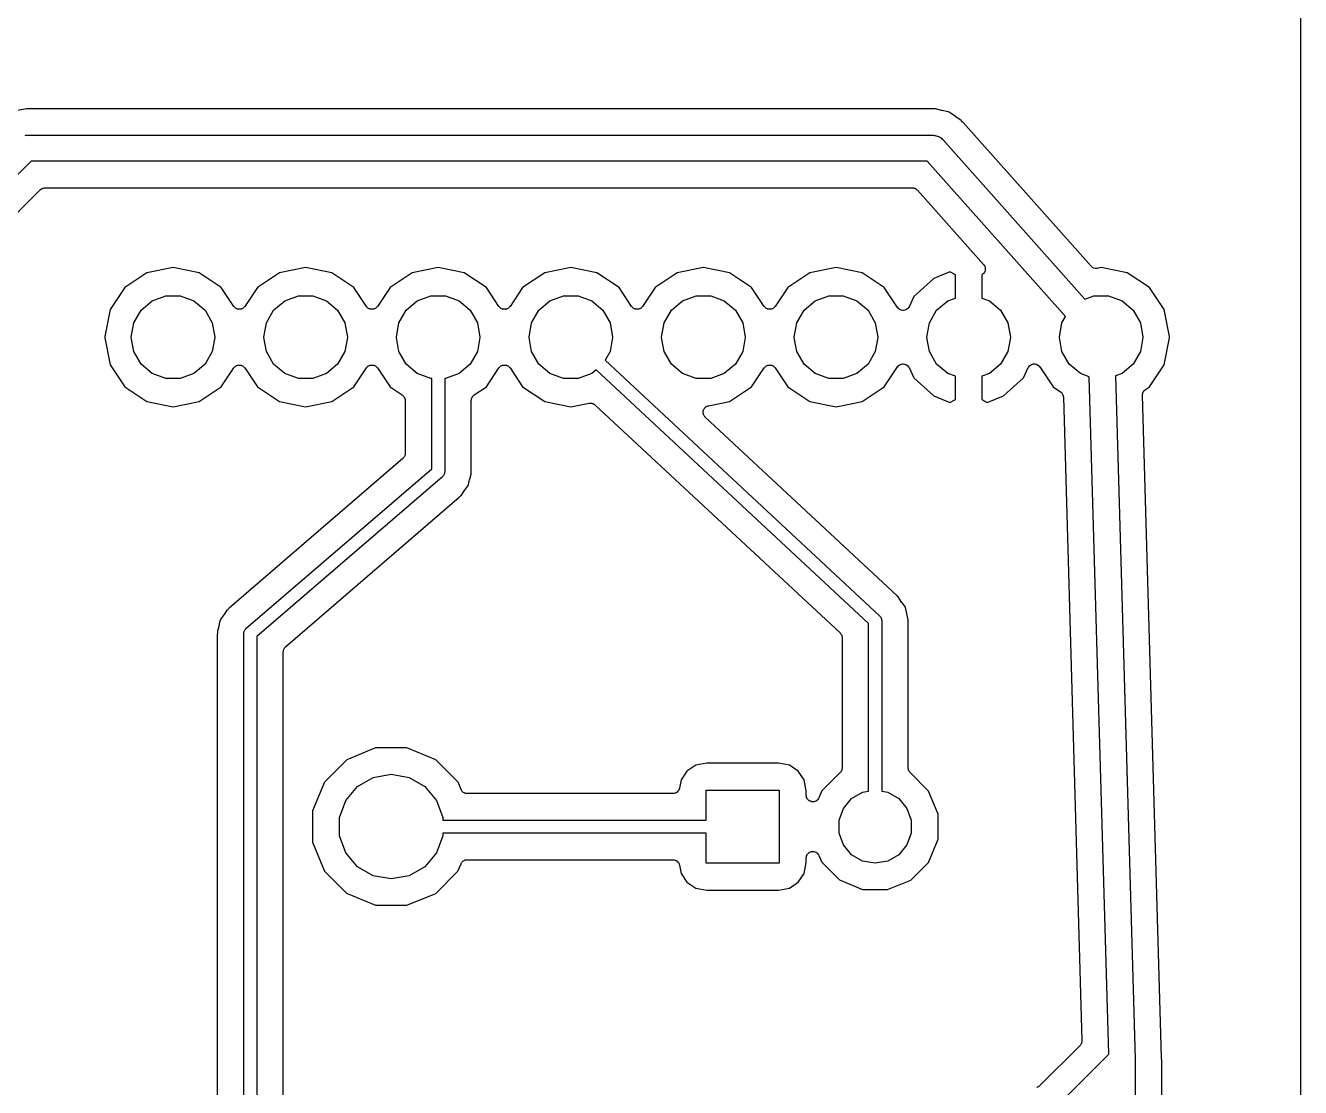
# Model space of a CAD drawing. Extents: x 150.6 to 199.4, y -149.4 to -50.6.
# Drawn here: x 174.99 to 199.42, y -100 to -79.65 of the extents above; entities that cross this region are included whole.
import ezdxf

# ---------------------------------------------------------------- set-up
doc = ezdxf.new("R2010")
doc.units = 0
doc.header["$MEASUREMENT"] = 0
doc.layers.add('BLACK', color=7, linetype='CONTINUOUS')

msp = doc.modelspace()

# ---------------------------------------------------------------- linework, layer by layer
at = {"layer": 'Black'}
for p, q in [((199.417, -53.7043), (199.417, -146.297)), ((175.013, -81.242), (174.711, -81.302)), ((192.367, -81.242), (175.013, -81.242)), ((192.381, -81.2447), (192.367, -81.242)), ((192.402, -81.2451), (192.381, -81.2447)), ((192.423, -81.2459), (192.402, -81.2451)), ((192.424, -81.2458), (192.423, -81.2459)), ((192.542, -81.2765), (192.424, -81.2458)), ((192.546, -81.2768), (192.542, -81.2765)), ((192.549, -81.2782), (192.546, -81.2768)), ((192.669, -81.302), (192.549, -81.2782)), ((192.67, -81.3025), (192.669, -81.302)), ((192.689, -81.311), (192.67, -81.3025)), ((192.708, -81.3198), (192.689, -81.311)), ((192.709, -81.3201), (192.708, -81.3198)), ((192.807, -81.3937), (192.709, -81.3201)), ((192.81, -81.3954), (192.807, -81.3937)), ((192.813, -81.398), (192.81, -81.3954)), ((192.914, -81.4658), (192.813, -81.398)), ((192.915, -81.4666), (192.914, -81.4658)), ((192.929, -81.4818), (192.915, -81.4666)), ((192.944, -81.4973), (192.929, -81.4818)), ((192.955, -81.5056), (192.944, -81.4973)), ((195.406, -84.2611), (192.955, -81.5056)), ((174.989, -81.7519), (175, -81.75)), ((175, -81.75), (192.38, -81.75)), ((192.38, -81.75), (192.398, -81.7532)), ((192.398, -81.7532), (192.416, -81.7526)), ((192.416, -81.7526), (192.44, -81.7607)), ((192.44, -81.7607), (192.466, -81.7651)), ((192.466, -81.7651), (192.481, -81.7742)), ((192.481, -81.7742), (192.499, -81.78)), ((192.499, -81.78), (192.519, -81.7958)), ((192.519, -81.7958), (192.541, -81.8085)), ((192.541, -81.8085), (192.552, -81.8225)), ((192.552, -81.8225), (192.567, -81.8338)), ((192.567, -81.8338), (195.287, -84.8923)), ((175.104, -82.25), (172.637, -84.7168)), ((192.268, -82.25), (175.104, -82.25)), ((194.916, -85.2267), (192.268, -82.25)), ((175.277, -82.7952), (175.281, -82.792)), ((175.281, -82.792), (175.285, -82.7877)), ((175.285, -82.7877), (175.299, -82.7794)), ((175.299, -82.7794), (175.313, -82.7699)), ((175.313, -82.7699), (175.318, -82.7685)), ((175.318, -82.7685), (175.323, -82.7657)), ((175.323, -82.7657), (175.339, -82.7628)), ((175.339, -82.7628), (175.356, -82.7585)), ((175.356, -82.7585), (175.361, -82.759)), ((175.361, -82.759), (175.367, -82.758)), ((175.367, -82.758), (191.983, -82.758)), ((191.983, -82.758), (191.992, -82.7596)), ((191.992, -82.7596), (192.001, -82.7593)), ((192.001, -82.7593), (192.013, -82.7634)), ((192.013, -82.7634), (192.026, -82.7657)), ((192.026, -82.7657), (192.034, -82.7703)), ((192.034, -82.7703), (192.043, -82.7732)), ((192.043, -82.7732), (192.053, -82.7812)), ((192.053, -82.7812), (192.064, -82.7877)), ((192.064, -82.7877), (192.07, -82.7948)), ((173.005, -85.0671), (175.277, -82.7952)), ((192.07, -82.7948), (192.078, -82.8006)), ((192.078, -82.8006), (193.348, -84.2292)), ((193.348, -84.2292), (193.35, -84.2319)), ((193.35, -84.2319), (193.352, -84.234)), ((193.352, -84.234), (193.362, -84.2506)), ((193.362, -84.2506), (193.372, -84.2667)), ((177.32, -84.3858), (176.897, -84.6688)), ((177.82, -84.2864), (177.32, -84.3858)), ((178.32, -84.3858), (177.82, -84.2864)), ((178.743, -84.6688), (178.32, -84.3858)), ((179.86, -84.3858), (179.437, -84.6688)), ((180.36, -84.2864), (179.86, -84.3858)), ((180.86, -84.3858), (180.36, -84.2864)), ((181.283, -84.6688), (180.86, -84.3858)), ((182.4, -84.3858), (181.977, -84.6688)), ((182.9, -84.2864), (182.4, -84.3858)), ((183.4, -84.3858), (182.9, -84.2864)), ((183.823, -84.6688), (183.4, -84.3858)), ((184.94, -84.3858), (184.517, -84.6688)), ((185.44, -84.2864), (184.94, -84.3858)), ((185.94, -84.3858), (185.44, -84.2864)), ((186.363, -84.6688), (185.94, -84.3858)), ((187.48, -84.3858), (187.057, -84.6688)), ((187.98, -84.2864), (187.48, -84.3858)), ((188.48, -84.3858), (187.98, -84.2864)), ((188.903, -84.6688), (188.48, -84.3858)), ((190.02, -84.3858), (189.597, -84.6688)), ((190.52, -84.2864), (190.02, -84.3858)), ((191.02, -84.3858), (190.52, -84.2864)), ((191.443, -84.6688), (191.02, -84.3858)), ((192.392, -84.4979), (192.012, -84.842)), ((192.703, -84.3688), (192.392, -84.4979)), ((192.806, -84.4252), (192.703, -84.3688)), ((192.806, -84.871), (192.806, -84.4252)), ((193.315, -84.4249), (193.314, -84.4252)), ((193.314, -84.4252), (193.314, -84.871)), ((193.317, -84.4229), (193.315, -84.4249)), ((193.32, -84.4217), (193.317, -84.4229)), ((193.334, -84.4091), (193.32, -84.4217)), ((193.349, -84.3972), (193.334, -84.4091)), ((193.351, -84.3945), (193.349, -84.3972)), ((193.353, -84.3924), (193.351, -84.3945)), ((193.362, -84.3757), (193.353, -84.3924)), ((193.372, -84.3595), (193.362, -84.3757)), ((193.372, -84.2667), (193.372, -84.2698)), ((193.372, -84.2698), (193.374, -84.2727)), ((193.374, -84.3535), (193.372, -84.3564)), ((193.372, -84.3564), (193.372, -84.3595)), ((193.374, -84.2727), (193.377, -84.2914)), ((193.377, -84.3348), (193.374, -84.3535)), ((193.377, -84.2914), (193.38, -84.3099)), ((193.38, -84.3163), (193.377, -84.3348)), ((193.38, -84.3099), (193.38, -84.3131)), ((193.38, -84.3131), (193.38, -84.3163)), ((195.423, -84.2745), (195.406, -84.2611)), ((195.44, -84.288), (195.423, -84.2745)), ((195.44, -84.2882), (195.44, -84.288)), ((195.44, -84.2884), (195.44, -84.2882)), ((195.461, -84.2952), (195.44, -84.2884)), ((195.481, -84.3022), (195.461, -84.2952)), ((195.482, -84.3022), (195.481, -84.3022)), ((195.504, -84.3017), (195.482, -84.3023)), ((195.482, -84.3023), (195.482, -84.3022)), ((195.525, -84.3012), (195.504, -84.3017)), ((195.6, -84.2864), (195.525, -84.3012)), ((196.1, -84.3858), (195.6, -84.2864)), ((196.523, -84.6688), (196.1, -84.3858)), ((176.897, -84.6688), (176.614, -85.0923)), ((178.984, -85.0298), (178.743, -84.6688)), ((179.437, -84.6688), (179.196, -85.0298)), ((181.524, -85.0298), (181.283, -84.6688)), ((181.977, -84.6688), (181.736, -85.0298)), ((184.064, -85.0298), (183.823, -84.6688)), ((184.517, -84.6688), (184.276, -85.0298)), ((186.604, -85.0298), (186.363, -84.6688)), ((187.057, -84.6688), (186.816, -85.0298)), ((189.144, -85.0298), (188.903, -84.6688)), ((189.597, -84.6688), (189.356, -85.0298)), ((191.699, -85.0523), (191.443, -84.6688)), ((196.806, -85.0923), (196.523, -84.6688)), ((177.207, -85.1027), (177.42, -84.9241)), ((177.42, -84.9241), (177.681, -84.8291)), ((177.681, -84.8291), (177.959, -84.8291)), ((177.959, -84.8291), (178.22, -84.9241)), ((178.22, -84.9241), (178.433, -85.1027)), ((179.747, -85.1027), (179.96, -84.9241)), ((179.96, -84.9241), (180.221, -84.8291)), ((180.221, -84.8291), (180.499, -84.8291)), ((180.499, -84.8291), (180.76, -84.9241)), ((180.76, -84.9241), (180.973, -85.1027)), ((182.287, -85.1027), (182.5, -84.9241)), ((182.5, -84.9241), (182.761, -84.8291)), ((182.761, -84.8291), (183.039, -84.8291)), ((183.039, -84.8291), (183.3, -84.9241)), ((183.3, -84.9241), (183.513, -85.1027)), ((184.827, -85.1027), (185.04, -84.9241)), ((185.04, -84.9241), (185.301, -84.8291)), ((185.301, -84.8291), (185.579, -84.8291)), ((185.579, -84.8291), (185.84, -84.9241)), ((185.84, -84.9241), (186.053, -85.1027)), ((187.367, -85.1027), (187.58, -84.9241)), ((187.58, -84.9241), (187.841, -84.8291)), ((187.841, -84.8291), (188.119, -84.8291)), ((188.119, -84.8291), (188.38, -84.9241)), ((188.38, -84.9241), (188.593, -85.1027)), ((189.907, -85.1027), (190.12, -84.9241)), ((190.12, -84.9241), (190.381, -84.8291)), ((190.381, -84.8291), (190.659, -84.8291)), ((190.659, -84.8291), (190.92, -84.9241)), ((190.92, -84.9241), (191.133, -85.1027)), ((192.012, -84.842), (191.92, -85.036)), ((192.447, -85.1027), (192.66, -84.9241)), ((192.66, -84.9241), (192.806, -84.871)), ((193.314, -84.871), (193.46, -84.9241)), ((193.46, -84.9241), (193.673, -85.1027)), ((195.287, -84.8923), (195.461, -84.8291)), ((195.461, -84.8291), (195.739, -84.8291)), ((195.739, -84.8291), (196, -84.9241)), ((196, -84.9241), (196.213, -85.1027)), ((176.614, -85.0923), (176.512, -85.6044)), ((177.068, -85.3433), (177.207, -85.1027)), ((178.433, -85.1027), (178.572, -85.3433)), ((178.994, -85.0398), (178.984, -85.0298)), ((179.002, -85.051), (178.994, -85.0398)), ((179.009, -85.0557), (179.002, -85.051)), ((179.015, -85.0617), (179.009, -85.0557)), ((179.027, -85.0678), (179.015, -85.0617)), ((179.039, -85.0755), (179.027, -85.0678)), ((179.047, -85.0775), (179.039, -85.0755)), ((179.054, -85.0812), (179.047, -85.0775)), ((179.068, -85.0827), (179.054, -85.0812)), ((179.082, -85.086), (179.068, -85.0827)), ((179.09, -85.0851), (179.082, -85.086)), ((179.098, -85.086), (179.09, -85.0851)), ((179.112, -85.0827), (179.098, -85.086)), ((179.126, -85.0812), (179.112, -85.0827)), ((179.133, -85.0775), (179.126, -85.0812)), ((179.141, -85.0755), (179.133, -85.0775)), ((179.153, -85.0678), (179.141, -85.0755)), ((179.165, -85.0617), (179.153, -85.0678)), ((179.171, -85.0557), (179.165, -85.0617)), ((179.178, -85.051), (179.171, -85.0557)), ((179.186, -85.0398), (179.178, -85.051)), ((179.196, -85.0298), (179.186, -85.0398)), ((179.608, -85.3433), (179.747, -85.1027)), ((180.973, -85.1027), (181.112, -85.3433)), ((181.534, -85.0398), (181.524, -85.0298)), ((181.542, -85.051), (181.534, -85.0398)), ((181.549, -85.0557), (181.542, -85.051)), ((181.555, -85.0617), (181.549, -85.0557)), ((181.567, -85.0678), (181.555, -85.0617)), ((181.579, -85.0755), (181.567, -85.0678)), ((181.587, -85.0775), (181.579, -85.0755)), ((181.594, -85.0812), (181.587, -85.0775)), ((181.608, -85.0827), (181.594, -85.0812)), ((181.622, -85.086), (181.608, -85.0827)), ((181.63, -85.0851), (181.622, -85.086)), ((181.638, -85.086), (181.63, -85.0851)), ((181.652, -85.0827), (181.638, -85.086)), ((181.666, -85.0812), (181.652, -85.0827)), ((181.673, -85.0775), (181.666, -85.0812)), ((181.681, -85.0755), (181.673, -85.0775)), ((181.693, -85.0678), (181.681, -85.0755)), ((181.705, -85.0617), (181.693, -85.0678)), ((181.711, -85.0557), (181.705, -85.0617)), ((181.718, -85.051), (181.711, -85.0557)), ((181.726, -85.0398), (181.718, -85.051)), ((181.736, -85.0298), (181.726, -85.0398)), ((182.148, -85.3433), (182.287, -85.1027)), ((183.513, -85.1027), (183.652, -85.3433)), ((184.074, -85.0398), (184.064, -85.0298)), ((184.082, -85.051), (184.074, -85.0398)), ((184.089, -85.0557), (184.082, -85.051)), ((184.095, -85.0617), (184.089, -85.0557)), ((184.107, -85.0678), (184.095, -85.0617)), ((184.119, -85.0755), (184.107, -85.0678)), ((184.127, -85.0775), (184.119, -85.0755)), ((184.134, -85.0812), (184.127, -85.0775)), ((184.148, -85.0827), (184.134, -85.0812)), ((184.162, -85.086), (184.148, -85.0827)), ((184.17, -85.0851), (184.162, -85.086)), ((184.178, -85.086), (184.17, -85.0851)), ((184.192, -85.0827), (184.178, -85.086)), ((184.206, -85.0812), (184.192, -85.0827)), ((184.213, -85.0775), (184.206, -85.0812)), ((184.221, -85.0755), (184.213, -85.0775)), ((184.233, -85.0678), (184.221, -85.0755)), ((184.245, -85.0617), (184.233, -85.0678)), ((184.251, -85.0557), (184.245, -85.0617)), ((184.258, -85.051), (184.251, -85.0557)), ((184.266, -85.0398), (184.258, -85.051)), ((184.276, -85.0298), (184.266, -85.0398)), ((184.688, -85.3433), (184.827, -85.1027)), ((186.053, -85.1027), (186.192, -85.3433)), ((186.614, -85.0398), (186.604, -85.0298)), ((186.622, -85.051), (186.614, -85.0398)), ((186.629, -85.0557), (186.622, -85.051)), ((186.635, -85.0617), (186.629, -85.0557)), ((186.647, -85.0678), (186.635, -85.0617)), ((186.659, -85.0755), (186.647, -85.0678)), ((186.667, -85.0775), (186.659, -85.0755)), ((186.674, -85.0812), (186.667, -85.0775)), ((186.688, -85.0827), (186.674, -85.0812)), ((186.702, -85.086), (186.688, -85.0827)), ((186.71, -85.0851), (186.702, -85.086)), ((186.718, -85.086), (186.71, -85.0851)), ((186.732, -85.0827), (186.718, -85.086)), ((186.746, -85.0812), (186.732, -85.0827)), ((186.753, -85.0775), (186.746, -85.0812)), ((186.761, -85.0755), (186.753, -85.0775)), ((186.773, -85.0678), (186.761, -85.0755)), ((186.785, -85.0617), (186.773, -85.0678)), ((186.791, -85.0557), (186.785, -85.0617)), ((186.798, -85.051), (186.791, -85.0557)), ((186.806, -85.0398), (186.798, -85.051)), ((186.816, -85.0298), (186.806, -85.0398)), ((187.228, -85.3433), (187.367, -85.1027)), ((188.593, -85.1027), (188.732, -85.3433)), ((189.154, -85.0398), (189.144, -85.0298)), ((189.162, -85.051), (189.154, -85.0398)), ((189.169, -85.0557), (189.162, -85.051)), ((189.175, -85.0617), (189.169, -85.0557)), ((189.187, -85.0678), (189.175, -85.0617)), ((189.199, -85.0755), (189.187, -85.0678)), ((189.207, -85.0775), (189.199, -85.0755)), ((189.214, -85.0812), (189.207, -85.0775)), ((189.228, -85.0827), (189.214, -85.0812)), ((189.242, -85.086), (189.228, -85.0827)), ((189.25, -85.0851), (189.242, -85.086)), ((189.258, -85.086), (189.25, -85.0851)), ((189.272, -85.0827), (189.258, -85.086)), ((189.286, -85.0812), (189.272, -85.0827)), ((189.293, -85.0775), (189.286, -85.0812)), ((189.301, -85.0755), (189.293, -85.0775)), ((189.313, -85.0678), (189.301, -85.0755)), ((189.325, -85.0617), (189.313, -85.0678)), ((189.331, -85.0557), (189.325, -85.0617)), ((189.338, -85.051), (189.331, -85.0557)), ((189.346, -85.0398), (189.338, -85.051)), ((189.356, -85.0298), (189.346, -85.0398)), ((189.768, -85.3433), (189.907, -85.1027)), ((191.133, -85.1027), (191.272, -85.3433)), ((191.7, -85.053), (191.699, -85.0523)), ((191.701, -85.054), (191.7, -85.053)), ((191.715, -85.0689), (191.701, -85.054)), ((191.73, -85.0841), (191.715, -85.0689)), ((191.731, -85.0846), (191.73, -85.0841)), ((191.732, -85.0853), (191.731, -85.0846)), ((191.751, -85.0943), (191.732, -85.0853)), ((191.769, -85.1036), (191.751, -85.0943)), ((191.77, -85.1037), (191.769, -85.1036)), ((191.771, -85.1042), (191.77, -85.1037)), ((191.792, -85.1061), (191.771, -85.1042)), ((191.813, -85.1084), (191.792, -85.1061)), ((191.814, -85.1082), (191.813, -85.1084)), ((191.815, -85.1083), (191.814, -85.1082)), ((191.836, -85.103), (191.815, -85.1083)), ((191.856, -85.0979), (191.836, -85.103)), ((191.857, -85.0974), (191.856, -85.0979)), ((191.858, -85.0971), (191.857, -85.0974)), ((191.875, -85.0851), (191.858, -85.0971)), ((191.893, -85.0734), (191.875, -85.0851)), ((191.894, -85.072), (191.893, -85.0726)), ((191.893, -85.0726), (191.893, -85.0734)), ((191.906, -85.0548), (191.894, -85.072)), ((191.919, -85.0379), (191.906, -85.0548)), ((191.92, -85.036), (191.919, -85.0369)), ((191.919, -85.0369), (191.919, -85.0379)), ((192.308, -85.3433), (192.447, -85.1027)), ((193.673, -85.1027), (193.812, -85.3433)), ((194.848, -85.3433), (194.916, -85.2267)), ((196.213, -85.1027), (196.352, -85.3433)), ((196.908, -85.6044), (196.806, -85.0923)), ((177.02, -85.6169), (177.068, -85.3433)), ((178.572, -85.3433), (178.62, -85.6169)), ((179.56, -85.6169), (179.608, -85.3433)), ((181.112, -85.3433), (181.16, -85.6169)), ((182.1, -85.6169), (182.148, -85.3433)), ((183.652, -85.3433), (183.7, -85.6169)), ((184.64, -85.6169), (184.688, -85.3433)), ((186.192, -85.3433), (186.24, -85.6169)), ((187.18, -85.6169), (187.228, -85.3433)), ((188.732, -85.3433), (188.78, -85.6169)), ((189.72, -85.6169), (189.768, -85.3433)), ((191.272, -85.3433), (191.32, -85.6169)), ((192.26, -85.6169), (192.308, -85.3433)), ((193.812, -85.3433), (193.86, -85.6169)), ((194.8, -85.6169), (194.848, -85.3433)), ((196.352, -85.3433), (196.4, -85.6169)), ((176.512, -85.6044), (176.512, -85.6356)), ((176.512, -85.6356), (176.614, -86.1477)), ((177.02, -85.6231), (177.02, -85.6169)), ((177.068, -85.8967), (177.02, -85.6231)), ((178.62, -85.6231), (178.572, -85.8967)), ((178.62, -85.6169), (178.62, -85.6231)), ((179.56, -85.6231), (179.56, -85.6169)), ((179.608, -85.8967), (179.56, -85.6231)), ((181.16, -85.6231), (181.112, -85.8967)), ((181.16, -85.6169), (181.16, -85.6231)), ((182.1, -85.6231), (182.1, -85.6169)), ((182.148, -85.8967), (182.1, -85.6231)), ((183.7, -85.6231), (183.652, -85.8967)), ((183.7, -85.6169), (183.7, -85.6231)), ((184.64, -85.6231), (184.64, -85.6169)), ((184.688, -85.8967), (184.64, -85.6231)), ((186.24, -85.6231), (186.192, -85.8967)), ((186.24, -85.6169), (186.24, -85.6231)), ((187.18, -85.6231), (187.18, -85.6169)), ((187.228, -85.8967), (187.18, -85.6231)), ((188.78, -85.6231), (188.732, -85.8967)), ((188.78, -85.6169), (188.78, -85.6231)), ((189.72, -85.6231), (189.72, -85.6169)), ((189.768, -85.8967), (189.72, -85.6231)), ((191.32, -85.6231), (191.272, -85.8967)), ((191.32, -85.6169), (191.32, -85.6231)), ((192.26, -85.6231), (192.26, -85.6169)), ((192.308, -85.8967), (192.26, -85.6231)), ((193.86, -85.6231), (193.812, -85.8967)), ((193.86, -85.6169), (193.86, -85.6231)), ((194.8, -85.6231), (194.8, -85.6169)), ((194.848, -85.8967), (194.8, -85.6231)), ((196.4, -85.6231), (196.352, -85.8967)), ((196.4, -85.6169), (196.4, -85.6231)), ((196.806, -86.1477), (196.908, -85.6356)), ((196.908, -85.6356), (196.908, -85.6044)), ((177.207, -86.1373), (177.068, -85.8967)), ((178.572, -85.8967), (178.433, -86.1373)), ((179.747, -86.1373), (179.608, -85.8967)), ((181.112, -85.8967), (180.973, -86.1373)), ((182.287, -86.1373), (182.148, -85.8967)), ((183.652, -85.8967), (183.513, -86.1373)), ((184.827, -86.1373), (184.688, -85.8967)), ((186.192, -85.8967), (186.097, -86.061)), ((187.367, -86.1373), (187.228, -85.8967)), ((188.732, -85.8967), (188.593, -86.1373)), ((189.907, -86.1373), (189.768, -85.8967)), ((191.272, -85.8967), (191.133, -86.1373)), ((192.447, -86.1373), (192.308, -85.8967)), ((193.812, -85.8967), (193.673, -86.1373)), ((194.987, -86.1373), (194.848, -85.8967)), ((196.352, -85.8967), (196.213, -86.1373)), ((176.614, -86.1477), (176.897, -86.5712)), ((177.42, -86.3159), (177.207, -86.1373)), ((178.433, -86.1373), (178.22, -86.3159)), ((178.743, -86.5712), (178.984, -86.2102)), ((178.984, -86.2102), (178.994, -86.2002)), ((178.994, -86.2002), (179.002, -86.189)), ((179.002, -86.189), (179.009, -86.1843)), ((179.009, -86.1843), (179.015, -86.1783)), ((179.015, -86.1783), (179.027, -86.1722)), ((179.027, -86.1722), (179.039, -86.1645)), ((179.039, -86.1645), (179.047, -86.1625)), ((179.047, -86.1625), (179.054, -86.1588)), ((179.054, -86.1588), (179.068, -86.1573)), ((179.068, -86.1573), (179.082, -86.154)), ((179.082, -86.154), (179.09, -86.1549)), ((179.09, -86.1549), (179.098, -86.154)), ((179.098, -86.154), (179.112, -86.1573)), ((179.112, -86.1573), (179.126, -86.1588)), ((179.126, -86.1588), (179.133, -86.1625)), ((179.133, -86.1625), (179.141, -86.1645)), ((179.141, -86.1645), (179.153, -86.1722)), ((179.153, -86.1722), (179.165, -86.1783)), ((179.165, -86.1783), (179.171, -86.1843)), ((179.171, -86.1843), (179.178, -86.189)), ((179.178, -86.189), (179.186, -86.2002)), ((179.186, -86.2002), (179.196, -86.2102)), ((179.196, -86.2102), (179.437, -86.5712)), ((179.96, -86.3159), (179.747, -86.1373)), ((180.973, -86.1373), (180.76, -86.3159)), ((181.283, -86.5712), (181.524, -86.2102)), ((181.524, -86.2102), (181.534, -86.2002)), ((181.534, -86.2002), (181.542, -86.189)), ((181.542, -86.189), (181.549, -86.1843)), ((181.549, -86.1843), (181.555, -86.1783)), ((181.555, -86.1783), (181.567, -86.1722)), ((181.567, -86.1722), (181.579, -86.1645)), ((181.579, -86.1645), (181.587, -86.1625)), ((181.587, -86.1625), (181.594, -86.1588)), ((181.594, -86.1588), (181.608, -86.1573)), ((181.608, -86.1573), (181.622, -86.154)), ((181.622, -86.154), (181.63, -86.1549)), ((181.63, -86.1549), (181.638, -86.154)), ((181.638, -86.154), (181.652, -86.1573)), ((181.652, -86.1573), (181.666, -86.1588)), ((181.666, -86.1588), (181.673, -86.1625)), ((181.673, -86.1625), (181.681, -86.1645)), ((181.681, -86.1645), (181.693, -86.1722)), ((181.693, -86.1722), (181.705, -86.1783)), ((181.705, -86.1783), (181.711, -86.1843)), ((181.711, -86.1843), (181.718, -86.189)), ((181.718, -86.189), (181.726, -86.2002)), ((181.726, -86.2002), (181.736, -86.2102)), ((181.736, -86.2102), (181.977, -86.5712)), ((182.5, -86.3159), (182.287, -86.1373)), ((183.513, -86.1373), (183.3, -86.3159)), ((183.823, -86.5712), (184.064, -86.2102)), ((184.064, -86.2102), (184.074, -86.2002)), ((184.074, -86.2002), (184.082, -86.189)), ((184.082, -86.189), (184.089, -86.1843)), ((184.089, -86.1843), (184.095, -86.1783)), ((184.095, -86.1783), (184.107, -86.1722)), ((184.107, -86.1722), (184.119, -86.1645)), ((184.119, -86.1645), (184.127, -86.1625)), ((184.127, -86.1625), (184.134, -86.1588)), ((184.134, -86.1588), (184.148, -86.1573)), ((184.148, -86.1573), (184.162, -86.154)), ((184.162, -86.154), (184.17, -86.1549)), ((184.17, -86.1549), (184.178, -86.154)), ((184.178, -86.154), (184.192, -86.1573)), ((184.192, -86.1573), (184.206, -86.1588)), ((184.206, -86.1588), (184.213, -86.1625)), ((184.213, -86.1625), (184.221, -86.1645)), ((184.221, -86.1645), (184.233, -86.1722)), ((184.233, -86.1722), (184.245, -86.1783)), ((184.245, -86.1783), (184.251, -86.1843)), ((184.251, -86.1843), (184.258, -86.189)), ((184.258, -86.189), (184.266, -86.2002)), ((184.266, -86.2002), (184.276, -86.2102)), ((184.276, -86.2102), (184.517, -86.5712)), ((185.04, -86.3159), (184.827, -86.1373)), ((186.097, -86.061), (191.355, -90.9585)), ((187.58, -86.3159), (187.367, -86.1373)), ((188.593, -86.1373), (188.38, -86.3159)), ((188.903, -86.5712), (189.144, -86.2102)), ((189.144, -86.2102), (189.154, -86.2002)), ((189.154, -86.2002), (189.162, -86.189)), ((189.162, -86.189), (189.169, -86.1843)), ((189.169, -86.1843), (189.175, -86.1783)), ((189.175, -86.1783), (189.187, -86.1722)), ((189.187, -86.1722), (189.199, -86.1645)), ((189.199, -86.1645), (189.207, -86.1625)), ((189.207, -86.1625), (189.214, -86.1588)), ((189.214, -86.1588), (189.228, -86.1573)), ((189.228, -86.1573), (189.242, -86.154)), ((189.242, -86.154), (189.25, -86.1549)), ((189.25, -86.1549), (189.258, -86.154)), ((189.258, -86.154), (189.272, -86.1573)), ((189.272, -86.1573), (189.286, -86.1588)), ((189.286, -86.1588), (189.293, -86.1625)), ((189.293, -86.1625), (189.301, -86.1645)), ((189.301, -86.1645), (189.313, -86.1722)), ((189.313, -86.1722), (189.325, -86.1783)), ((189.325, -86.1783), (189.331, -86.1843)), ((189.331, -86.1843), (189.338, -86.189)), ((189.338, -86.189), (189.346, -86.2002)), ((189.346, -86.2002), (189.356, -86.2102)), ((189.356, -86.2102), (189.597, -86.5712)), ((190.12, -86.3159), (189.907, -86.1373)), ((191.133, -86.1373), (190.92, -86.3159)), ((191.443, -86.5712), (191.699, -86.1877)), ((191.699, -86.1877), (191.7, -86.187)), ((191.7, -86.187), (191.701, -86.186)), ((191.701, -86.186), (191.715, -86.1711)), ((191.715, -86.1711), (191.73, -86.1559)), ((191.73, -86.1559), (191.731, -86.1554)), ((191.731, -86.1554), (191.732, -86.1547)), ((191.732, -86.1547), (191.751, -86.1457)), ((191.751, -86.1457), (191.769, -86.1364)), ((191.769, -86.1364), (191.77, -86.1363)), ((191.77, -86.1363), (191.771, -86.1358)), ((191.771, -86.1358), (191.792, -86.1339)), ((191.792, -86.1339), (191.813, -86.1316)), ((191.813, -86.1316), (191.814, -86.1318)), ((191.814, -86.1318), (191.815, -86.1317)), ((191.815, -86.1317), (191.836, -86.137)), ((191.836, -86.137), (191.856, -86.1421)), ((191.856, -86.1421), (191.857, -86.1426)), ((191.857, -86.1426), (191.858, -86.1429)), ((191.858, -86.1429), (191.875, -86.1549)), ((191.875, -86.1549), (191.893, -86.1666)), ((191.893, -86.1666), (191.893, -86.1674)), ((191.893, -86.1674), (191.894, -86.168)), ((191.894, -86.168), (191.906, -86.1852)), ((191.906, -86.1852), (191.919, -86.2021)), ((191.919, -86.2021), (191.919, -86.2031)), ((191.919, -86.2031), (191.92, -86.204)), ((191.92, -86.204), (192.012, -86.398)), ((192.66, -86.3159), (192.447, -86.1373)), ((193.673, -86.1373), (193.46, -86.3159)), ((194.108, -86.398), (194.2, -86.204)), ((194.2, -86.204), (194.201, -86.2031)), ((194.201, -86.2021), (194.214, -86.1852)), ((194.201, -86.2031), (194.201, -86.2021)), ((194.214, -86.1852), (194.226, -86.168)), ((194.226, -86.168), (194.227, -86.1674)), ((194.227, -86.1666), (194.245, -86.1548)), ((194.227, -86.1674), (194.227, -86.1666)), ((194.245, -86.1548), (194.262, -86.1429)), ((194.262, -86.1429), (194.263, -86.1426)), ((194.263, -86.1426), (194.264, -86.1421)), ((194.264, -86.1421), (194.284, -86.137)), ((194.284, -86.137), (194.305, -86.1317)), ((194.305, -86.1317), (194.306, -86.1318)), ((194.306, -86.1318), (194.307, -86.1316)), ((194.307, -86.1316), (194.328, -86.1339)), ((194.328, -86.1339), (194.349, -86.1358)), ((194.349, -86.1358), (194.35, -86.1363)), ((194.35, -86.1363), (194.351, -86.1364)), ((194.351, -86.1364), (194.369, -86.1457)), ((194.369, -86.1457), (194.388, -86.1547)), ((194.388, -86.1547), (194.389, -86.1554)), ((194.389, -86.1554), (194.39, -86.1559)), ((194.39, -86.1559), (194.405, -86.1711)), ((194.405, -86.1711), (194.419, -86.186)), ((194.419, -86.186), (194.42, -86.187)), ((194.42, -86.187), (194.421, -86.1877)), ((194.421, -86.1877), (194.677, -86.5712)), ((195.2, -86.3159), (194.987, -86.1373)), ((196.213, -86.1373), (196, -86.3159)), ((196.523, -86.5712), (196.806, -86.1477)), ((177.681, -86.4109), (177.42, -86.3159)), ((177.959, -86.4109), (177.681, -86.4109)), ((178.22, -86.3159), (177.959, -86.4109)), ((180.221, -86.4109), (179.96, -86.3159)), ((180.499, -86.4109), (180.221, -86.4109)), ((180.76, -86.3159), (180.499, -86.4109)), ((182.761, -86.4109), (182.5, -86.3159)), ((182.775, -86.4109), (182.761, -86.4109)), ((182.775, -88.1427), (182.775, -86.4109)), ((183.039, -86.4109), (183.025, -86.4109)), ((183.025, -86.4109), (183.025, -88.2)), ((183.3, -86.3159), (183.039, -86.4109)), ((185.301, -86.4109), (185.04, -86.3159)), ((185.579, -86.4109), (185.301, -86.4109)), ((185.84, -86.3159), (185.579, -86.4109)), ((185.926, -86.2436), (185.84, -86.3159)), ((191.145, -91.1044), (185.926, -86.2436)), ((187.841, -86.4109), (187.58, -86.3159)), ((188.119, -86.4109), (187.841, -86.4109)), ((188.38, -86.3159), (188.119, -86.4109)), ((190.381, -86.4109), (190.12, -86.3159)), ((190.659, -86.4109), (190.381, -86.4109)), ((190.92, -86.3159), (190.659, -86.4109)), ((192.012, -86.398), (192.392, -86.7421)), ((192.806, -86.369), (192.66, -86.3159)), ((192.806, -86.8148), (192.806, -86.369)), ((193.46, -86.3159), (193.314, -86.369)), ((193.314, -86.369), (193.314, -86.8148)), ((193.728, -86.7421), (194.108, -86.398)), ((195.372, -86.3784), (195.2, -86.3159)), ((195.747, -99.3595), (195.372, -86.3784)), ((196, -86.3159), (195.872, -86.3626)), ((195.872, -86.3626), (196.25, -99.4528)), ((176.897, -86.5712), (177.32, -86.8542)), ((178.32, -86.8542), (178.743, -86.5712)), ((179.437, -86.5712), (179.86, -86.8542)), ((180.86, -86.8542), (181.283, -86.5712)), ((181.977, -86.5712), (182.211, -86.7274)), ((183.589, -86.7274), (183.823, -86.5712)), ((184.517, -86.5712), (184.94, -86.8542)), ((188.48, -86.8542), (188.903, -86.5712)), ((189.597, -86.5712), (190.02, -86.8542)), ((191.02, -86.8542), (191.443, -86.5712)), ((194.677, -86.5712), (194.818, -86.6659)), ((194.818, -86.6659), (194.83, -86.677)), ((194.83, -86.677), (194.843, -86.6871)), ((194.843, -86.6871), (194.846, -86.6922)), ((194.846, -86.6922), (194.85, -86.6964)), ((194.85, -86.6964), (194.857, -86.7108)), ((196.393, -86.7119), (196.395, -86.6923)), ((196.395, -86.6923), (196.397, -86.6902)), ((196.397, -86.6879), (196.406, -86.6705)), ((196.397, -86.6902), (196.397, -86.6879)), ((196.406, -86.6705), (196.415, -86.6527)), ((196.415, -86.6527), (196.417, -86.6511)), ((196.417, -86.6511), (196.418, -86.649)), ((196.418, -86.649), (196.433, -86.6359)), ((196.433, -86.6359), (196.447, -86.6222)), ((196.447, -86.6222), (196.523, -86.5712)), ((177.32, -86.8542), (177.82, -86.9536)), ((177.82, -86.9536), (178.32, -86.8542)), ((179.86, -86.8542), (180.36, -86.9536)), ((180.36, -86.9536), (180.86, -86.8542)), ((182.211, -86.7274), (182.224, -86.7398)), ((182.224, -86.7398), (182.237, -86.7514)), ((182.237, -86.7514), (182.239, -86.755)), ((182.239, -86.755), (182.242, -86.7579)), ((182.242, -86.7579), (182.25, -86.774)), ((182.25, -86.774), (182.259, -86.7896)), ((182.259, -86.7896), (182.26, -86.7937)), ((182.26, -86.7937), (182.262, -86.7975)), ((182.262, -86.7975), (182.264, -86.8153)), ((182.264, -86.8153), (182.267, -86.833)), ((182.267, -86.833), (182.267, -87.8515)), ((183.533, -86.833), (183.536, -86.8153)), ((183.533, -88.1875), (183.533, -86.833)), ((183.536, -86.8153), (183.538, -86.7975)), ((183.538, -86.7975), (183.54, -86.7937)), ((183.54, -86.7937), (183.541, -86.7896)), ((183.541, -86.7896), (183.55, -86.774)), ((183.55, -86.774), (183.558, -86.7579)), ((183.558, -86.7579), (183.561, -86.755)), ((183.561, -86.755), (183.563, -86.7514)), ((183.563, -86.7514), (183.576, -86.7398)), ((183.576, -86.7398), (183.589, -86.7274)), ((184.94, -86.8542), (185.44, -86.9536)), ((185.44, -86.9536), (185.791, -86.8838)), ((185.791, -86.8838), (185.807, -86.8835)), ((185.807, -86.8835), (185.822, -86.8816)), ((185.822, -86.8816), (185.828, -86.883)), ((185.828, -86.883), (185.835, -86.8829)), ((185.835, -86.8829), (185.85, -86.8879)), ((185.85, -86.8879), (185.865, -86.8915)), ((185.865, -86.8915), (185.871, -86.895)), ((185.871, -86.895), (185.877, -86.8971)), ((185.877, -86.8971), (185.889, -86.9069)), ((185.889, -86.9069), (185.902, -86.9155)), ((185.902, -86.9155), (190.597, -91.2878)), ((188.049, -86.9449), (188.063, -86.9378)), ((188.063, -86.9378), (188.069, -86.937)), ((188.069, -86.937), (188.076, -86.9346)), ((188.076, -86.9346), (188.48, -86.8542)), ((190.02, -86.8542), (190.52, -86.9536)), ((190.52, -86.9536), (191.02, -86.8542)), ((192.392, -86.7421), (192.703, -86.8712)), ((192.703, -86.8712), (192.806, -86.8148)), ((193.314, -86.8148), (193.417, -86.8712)), ((193.417, -86.8712), (193.728, -86.7421)), ((194.857, -86.7108), (194.866, -86.7246)), ((194.866, -86.7246), (194.867, -86.7305)), ((194.867, -86.7305), (194.87, -86.7359)), ((194.87, -86.7359), (194.872, -86.752)), ((194.872, -86.752), (194.875, -86.7678)), ((194.875, -86.7678), (195.231, -99.1004)), ((196.39, -86.7315), (196.393, -86.7119)), ((196.757, -99.4256), (196.39, -86.7315)), ((187.973, -87.062), (187.976, -87.0464)), ((187.975, -87.0683), (187.973, -87.062)), ((187.974, -87.0747), (187.975, -87.0683)), ((187.979, -87.0898), (187.974, -87.0747)), ((187.976, -87.0464), (187.977, -87.0307)), ((187.977, -87.0307), (187.979, -87.0247)), ((187.979, -87.0247), (187.98, -87.0184)), ((187.982, -87.1052), (187.979, -87.0898)), ((187.98, -87.0184), (187.988, -87.0046)), ((187.985, -87.1107), (187.982, -87.1052)), ((187.987, -87.1169), (187.985, -87.1107)), ((187.997, -87.1295), (187.987, -87.1169)), ((187.988, -87.0046), (187.994, -86.9901)), ((187.994, -86.9901), (187.998, -86.9854)), ((188.005, -87.1429), (187.997, -87.1295)), ((187.998, -86.9854), (188.001, -86.9797)), ((188.001, -86.9797), (188.013, -86.9693)), ((188.01, -87.147), (188.005, -87.1429)), ((188.014, -87.1521), (188.01, -87.147)), ((188.013, -86.9693), (188.024, -86.9578)), ((191.692, -90.5783), (188.014, -87.1521)), ((188.024, -86.9578), (188.03, -86.9549)), ((188.03, -86.9549), (188.034, -86.9506)), ((188.034, -86.9506), (188.049, -86.9449)), ((182.251, -87.9136), (182.243, -87.9228)), ((182.254, -87.9039), (182.251, -87.9136)), ((182.259, -87.8949), (182.254, -87.9039)), ((182.261, -87.8832), (182.259, -87.8949)), ((182.265, -87.872), (182.261, -87.8832)), ((182.267, -87.8515), (182.265, -87.8616)), ((182.265, -87.8616), (182.265, -87.872)), ((182.223, -87.9477), (178.896, -90.8122)), ((179.218, -91.2053), (182.775, -88.1427)), ((182.229, -87.9398), (182.223, -87.9477)), ((182.237, -87.9331), (182.229, -87.9398)), ((182.243, -87.9228), (182.237, -87.9331)), ((182.982, -88.2947), (179.425, -91.3573)), ((182.988, -88.2869), (182.982, -88.2947)), ((182.996, -88.2803), (182.988, -88.2869)), ((183.002, -88.2702), (182.996, -88.2803)), ((183.009, -88.2611), (183.002, -88.2702)), ((183.012, -88.2515), (183.009, -88.2611)), ((183.017, -88.2428), (183.012, -88.2515)), ((183.019, -88.2312), (183.017, -88.2428)), ((183.023, -88.2201), (183.019, -88.2312)), ((183.025, -88.2), (183.023, -88.21)), ((183.023, -88.21), (183.023, -88.2201)), ((183.483, -88.4413), (183.501, -88.3479)), ((183.501, -88.3479), (183.503, -88.3434)), ((183.503, -88.3387), (183.529, -88.2469)), ((183.503, -88.3434), (183.503, -88.3387)), ((183.528, -88.2436), (183.529, -88.2235)), ((183.529, -88.2469), (183.528, -88.2436)), ((183.529, -88.2235), (183.53, -88.2033)), ((183.53, -88.2033), (183.533, -88.1875)), ((183.328, -88.6616), (183.343, -88.6477)), ((183.343, -88.6477), (183.346, -88.6458)), ((183.346, -88.6458), (183.399, -88.5667)), ((183.399, -88.5667), (183.402, -88.5632)), ((183.402, -88.5632), (183.404, -88.559)), ((183.404, -88.559), (183.463, -88.484)), ((183.463, -88.484), (183.464, -88.4807)), ((183.464, -88.4807), (183.473, -88.4625)), ((183.473, -88.4625), (183.481, -88.4441)), ((183.481, -88.4441), (183.483, -88.4413)), ((179.977, -91.5523), (183.304, -88.6878)), ((183.304, -88.6878), (183.314, -88.6751)), ((183.314, -88.6751), (183.328, -88.6616)), ((191.693, -90.5792), (191.692, -90.5783)), ((191.693, -90.5796), (191.693, -90.5792)), ((191.694, -90.5801), (191.693, -90.5796)), ((191.709, -90.595), (191.694, -90.5801)), ((191.711, -90.5965), (191.709, -90.595)), ((191.777, -90.6954), (191.711, -90.5965)), ((178.872, -90.8384), (178.857, -90.8523)), ((178.886, -90.8249), (178.872, -90.8384)), ((178.896, -90.8122), (178.886, -90.8249)), ((191.778, -90.6971), (191.777, -90.6954)), ((191.779, -90.6991), (191.778, -90.6971)), ((191.849, -90.7956), (191.779, -90.6991)), ((191.85, -90.7977), (191.849, -90.7956)), ((191.851, -90.7997), (191.85, -90.7977)), ((191.874, -90.9164), (191.851, -90.7997)), ((178.717, -91.0587), (178.699, -91.1521)), ((178.719, -91.0559), (178.717, -91.0587)), ((178.727, -91.0375), (178.719, -91.0559)), ((178.736, -91.0193), (178.727, -91.0375)), ((178.737, -91.016), (178.736, -91.0193)), ((178.796, -90.941), (178.737, -91.016)), ((178.798, -90.9368), (178.796, -90.941)), ((178.801, -90.9333), (178.798, -90.9368)), ((178.854, -90.8542), (178.801, -90.9333)), ((178.857, -90.8523), (178.854, -90.8542)), ((191.355, -90.9585), (191.36, -90.9647)), ((191.36, -90.9647), (191.366, -90.9697)), ((191.366, -90.9697), (191.373, -90.9819)), ((191.373, -90.9819), (191.381, -90.9932)), ((191.381, -90.9932), (191.384, -91.0006)), ((191.384, -91.0006), (191.387, -91.0072)), ((191.387, -91.0072), (191.39, -91.0212)), ((191.39, -91.0212), (191.394, -91.0347)), ((191.394, -91.0347), (191.394, -91.0424)), ((191.394, -91.0424), (191.395, -91.05)), ((191.395, -91.05), (191.395, -94.3209)), ((191.875, -90.9185), (191.874, -90.9164)), ((191.875, -90.9208), (191.875, -90.9185)), ((191.902, -91.0366), (191.875, -90.9208)), ((191.902, -91.0388), (191.902, -91.0366)), ((191.903, -91.0603), (191.902, -91.0388)), ((191.903, -91.0608), (191.903, -91.0603)), ((191.903, -91.0613), (191.903, -91.0608)), ((191.903, -91.0625), (191.903, -91.0613)), ((191.903, -93.8738), (191.903, -91.0625)), ((178.67, -91.2967), (178.667, -91.3125)), ((178.667, -91.3125), (178.667, -127.576)), ((178.671, -91.2765), (178.67, -91.2967)), ((178.697, -91.1613), (178.671, -91.2531)), ((178.671, -91.2531), (178.672, -91.2565)), ((178.672, -91.2565), (178.671, -91.2765)), ((178.699, -91.1521), (178.697, -91.1566)), ((178.697, -91.1566), (178.697, -91.1613)), ((179.175, -91.3), (179.177, -91.29)), ((179.175, -141.948), (179.175, -91.3)), ((179.177, -91.2799), (179.181, -91.2688)), ((179.177, -91.29), (179.177, -91.2799)), ((179.181, -91.2688), (179.183, -91.2572)), ((179.183, -91.2572), (179.188, -91.2485)), ((179.188, -91.2485), (179.191, -91.2389)), ((179.191, -91.2389), (179.198, -91.2298)), ((179.198, -91.2298), (179.204, -91.2197)), ((179.204, -91.2197), (179.212, -91.2131)), ((179.212, -91.2131), (179.218, -91.2053)), ((190.597, -91.2878), (190.601, -91.2941)), ((190.601, -91.2941), (190.607, -91.2991)), ((190.607, -91.2991), (190.614, -91.3115)), ((190.614, -91.3115), (190.623, -91.323)), ((190.623, -91.323), (190.625, -91.3305)), ((190.625, -91.3305), (190.629, -91.3373)), ((190.629, -91.3373), (190.632, -91.3514)), ((191.145, -94.3209), (191.145, -91.1044)), ((179.425, -91.3573), (179.425, -142)), ((179.949, -91.5864), (179.957, -91.5772)), ((179.957, -91.5772), (179.963, -91.5669)), ((179.963, -91.5669), (179.971, -91.5602)), ((179.971, -91.5602), (179.977, -91.5523)), ((190.632, -91.3514), (190.636, -91.3652)), ((190.636, -91.3652), (190.636, -91.373)), ((190.636, -91.373), (190.637, -91.3807)), ((190.637, -91.3807), (190.637, -93.8745)), ((179.933, -91.6485), (179.935, -91.6384)), ((179.933, -141.987), (179.933, -91.6485)), ((179.935, -91.628), (179.939, -91.6168)), ((179.935, -91.6384), (179.935, -91.628)), ((179.939, -91.6168), (179.941, -91.6051)), ((179.941, -91.6051), (179.946, -91.5961)), ((179.946, -91.5961), (179.949, -91.5864)), ((181.701, -93.4922), (181.147, -93.7213)), ((182.301, -93.4928), (181.701, -93.4922)), ((182.855, -93.7228), (182.301, -93.4928)), ((181.147, -93.7213), (180.723, -94.145)), ((183.279, -94.1472), (182.855, -93.7228)), ((188.044, -93.7811), (187.833, -93.823)), ((189.416, -93.7811), (188.044, -93.7811)), ((189.627, -93.823), (189.416, -93.7811)), ((181.657, -94.0572), (182, -93.9967)), ((182, -93.9967), (182.343, -94.0572)), ((187.665, -93.9353), (187.553, -94.1033)), ((187.833, -93.823), (187.665, -93.9353)), ((189.795, -93.9353), (189.627, -93.823)), ((189.907, -94.1033), (189.795, -93.9353)), ((190.6, -93.9643), (190.248, -94.3157)), ((190.603, -93.9597), (190.6, -93.9643)), ((190.607, -93.9561), (190.603, -93.9597)), ((190.616, -93.9418), (190.607, -93.9561)), ((190.625, -93.9282), (190.616, -93.9418)), ((190.627, -93.9228), (190.625, -93.9282)), ((190.629, -93.9179), (190.627, -93.9228)), ((190.632, -93.9016), (190.629, -93.9179)), ((190.637, -93.8856), (190.632, -93.9016)), ((190.637, -93.8745), (190.636, -93.88)), ((190.636, -93.88), (190.637, -93.8856)), ((191.904, -93.8793), (191.903, -93.8738)), ((191.903, -93.8848), (191.904, -93.8793)), ((191.908, -93.9009), (191.903, -93.8848)), ((191.911, -93.9173), (191.908, -93.9009)), ((191.913, -93.9221), (191.911, -93.9173)), ((191.915, -93.9274), (191.913, -93.9221)), ((191.924, -93.941), (191.915, -93.9274)), ((191.933, -93.9555), (191.924, -93.941)), ((191.937, -93.959), (191.933, -93.9555)), ((191.94, -93.9635), (191.937, -93.959)), ((192.293, -94.3175), (191.94, -93.9635)), ((180.723, -94.145), (180.493, -94.6988)), ((181.131, -94.4983), (181.355, -94.2314)), ((181.355, -94.2314), (181.657, -94.0572)), ((182.343, -94.0572), (182.645, -94.2314)), ((182.645, -94.2314), (182.869, -94.4983)), ((183.337, -94.2885), (183.279, -94.1472)), ((187.521, -94.2648), (187.513, -94.2841)), ((187.553, -94.1033), (187.521, -94.2648)), ((189.949, -94.314), (189.907, -94.1033)), ((181.012, -94.8258), (181.131, -94.4983)), ((182.869, -94.4983), (182.988, -94.8258)), ((183.342, -94.2956), (183.337, -94.2885)), ((183.345, -94.3035), (183.342, -94.2956)), ((183.353, -94.3141), (183.345, -94.3035)), ((183.361, -94.3257), (183.353, -94.3141)), ((183.367, -94.3308), (183.361, -94.3257)), ((183.373, -94.3373), (183.367, -94.3308)), ((183.385, -94.3442), (183.373, -94.3373)), ((183.396, -94.3526), (183.385, -94.3442)), ((183.404, -94.3551), (183.396, -94.3526)), ((183.411, -94.3593), (183.404, -94.3551)), ((183.425, -94.3617), (183.411, -94.3593)), ((183.438, -94.3659), (183.425, -94.3617)), ((183.446, -94.3655), (183.438, -94.3659)), ((183.454, -94.367), (183.446, -94.3655)), ((187.396, -94.367), (183.454, -94.367)), ((187.417, -94.3634), (187.396, -94.367)), ((187.437, -94.3603), (187.417, -94.3634)), ((187.438, -94.3596), (187.437, -94.3603)), ((187.44, -94.3593), (187.438, -94.3596)), ((187.458, -94.349), (187.44, -94.3593)), ((187.476, -94.339), (187.458, -94.349)), ((187.477, -94.338), (187.476, -94.339)), ((187.478, -94.3373), (187.477, -94.338)), ((187.491, -94.3214), (187.478, -94.3373)), ((187.505, -94.3059), (187.491, -94.3214)), ((187.506, -94.3035), (187.505, -94.3046)), ((187.505, -94.3046), (187.505, -94.3059)), ((187.513, -94.2841), (187.506, -94.3035)), ((188.031, -94.875), (188.031, -94.3015)), ((188.031, -94.3015), (189.428, -94.3015)), ((189.428, -94.3015), (189.428, -95.6985)), ((189.949, -94.3983), (189.949, -94.314)), ((189.952, -94.4173), (189.949, -94.3983)), ((189.955, -94.4364), (189.952, -94.4173)), ((189.956, -94.439), (189.955, -94.4364)), ((189.957, -94.4418), (189.956, -94.439)), ((189.966, -94.4585), (189.957, -94.4418)), ((189.975, -94.4756), (189.966, -94.4585)), ((189.977, -94.4775), (189.975, -94.4756)), ((189.979, -94.48), (189.977, -94.4775)), ((189.993, -94.4924), (189.979, -94.48)), ((190.008, -94.5054), (189.993, -94.4924)), ((190.01, -94.5065), (190.008, -94.5054)), ((190.012, -94.5083), (190.01, -94.5065)), ((190.031, -94.5149), (190.012, -94.5083)), ((190.048, -94.5223), (190.031, -94.5149)), ((190.134, -94.511), (190.116, -94.5168)), ((190.137, -94.5093), (190.134, -94.511)), ((190.139, -94.5083), (190.137, -94.5093)), ((190.154, -94.4959), (190.139, -94.5083)), ((190.169, -94.4842), (190.154, -94.4959)), ((190.171, -94.4818), (190.169, -94.4842)), ((190.173, -94.48), (190.171, -94.4818)), ((190.183, -94.4633), (190.173, -94.48)), ((190.193, -94.447), (190.183, -94.4633)), ((190.248, -94.3157), (190.193, -94.447)), ((190.663, -94.6494), (190.819, -94.4629)), ((190.819, -94.4629), (191.03, -94.3411)), ((191.03, -94.3411), (191.145, -94.3209)), ((191.395, -94.3209), (191.51, -94.3411)), ((191.51, -94.3411), (191.721, -94.4629)), ((191.721, -94.4629), (191.877, -94.6494)), ((192.477, -94.7611), (192.293, -94.3175)), ((180.493, -94.6988), (180.492, -95.2985)), ((190.051, -94.5224), (190.048, -94.5223)), ((190.054, -94.5234), (190.051, -94.5224)), ((190.073, -94.5234), (190.054, -94.5234)), ((190.092, -94.5243), (190.073, -94.5234)), ((190.095, -94.5234), (190.092, -94.5243)), ((190.098, -94.5234), (190.095, -94.5234)), ((190.116, -94.5168), (190.098, -94.5234)), ((190.579, -94.8782), (190.663, -94.6494)), ((191.877, -94.6494), (191.961, -94.8782)), ((181.012, -95.1742), (181.012, -94.8258)), ((182.988, -94.8258), (182.988, -94.875)), ((182.988, -94.875), (188.031, -94.875)), ((190.579, -95.1218), (190.579, -94.8782)), ((191.961, -94.8782), (191.961, -95.1218)), ((192.476, -95.241), (192.477, -94.7611)), ((181.131, -95.5017), (181.012, -95.1742)), ((182.988, -95.1742), (182.869, -95.5017)), ((188.031, -95.125), (182.988, -95.125)), ((182.988, -95.125), (182.988, -95.1742)), ((188.031, -95.6985), (188.031, -95.125)), ((190.663, -95.3506), (190.579, -95.1218)), ((191.961, -95.1218), (191.877, -95.3506)), ((192.292, -95.6843), (192.476, -95.241)), ((180.492, -95.2985), (180.721, -95.8528)), ((190.012, -95.4921), (190.031, -95.4855)), ((190.031, -95.4855), (190.049, -95.4781)), ((190.049, -95.4781), (190.051, -95.478)), ((190.051, -95.478), (190.054, -95.477)), ((190.054, -95.477), (190.073, -95.477)), ((190.073, -95.477), (190.093, -95.4762)), ((190.093, -95.4762), (190.095, -95.477)), ((190.095, -95.477), (190.098, -95.477)), ((190.098, -95.477), (190.116, -95.4837)), ((190.116, -95.4837), (190.135, -95.4895)), ((190.135, -95.4895), (190.137, -95.4912)), ((190.137, -95.4912), (190.139, -95.4921)), ((190.819, -95.5371), (190.663, -95.3506)), ((191.877, -95.3506), (191.721, -95.5371)), ((181.355, -95.7686), (181.131, -95.5017)), ((182.869, -95.5017), (182.645, -95.7686)), ((183.277, -95.855), (183.337, -95.7113)), ((183.337, -95.7113), (183.341, -95.7043)), ((183.341, -95.7043), (183.344, -95.6965)), ((183.344, -95.6965), (183.353, -95.6858)), ((183.353, -95.6858), (183.361, -95.6741)), ((183.361, -95.6741), (183.367, -95.6691)), ((183.367, -95.6691), (183.373, -95.6627)), ((183.373, -95.6627), (183.385, -95.6558)), ((183.385, -95.6558), (183.396, -95.6473)), ((183.396, -95.6473), (183.404, -95.6448)), ((183.404, -95.6448), (183.411, -95.6407)), ((183.411, -95.6407), (183.424, -95.6382)), ((183.424, -95.6382), (183.438, -95.6341)), ((183.438, -95.6341), (183.446, -95.6344)), ((183.446, -95.6344), (183.454, -95.633)), ((183.454, -95.633), (187.396, -95.633)), ((187.396, -95.633), (187.417, -95.6366)), ((187.417, -95.6366), (187.437, -95.6397)), ((187.437, -95.6397), (187.438, -95.6404)), ((187.438, -95.6404), (187.44, -95.6407)), ((187.44, -95.6407), (187.458, -95.651)), ((187.458, -95.651), (187.476, -95.661)), ((187.476, -95.661), (187.477, -95.662)), ((187.477, -95.662), (187.478, -95.6627)), ((187.478, -95.6627), (187.491, -95.6786)), ((187.491, -95.6786), (187.505, -95.6941)), ((187.505, -95.6941), (187.505, -95.6954)), ((187.505, -95.6954), (187.506, -95.6965)), ((187.506, -95.6965), (187.513, -95.7159)), ((187.513, -95.7159), (187.521, -95.7352)), ((187.521, -95.7352), (187.553, -95.8967)), ((189.428, -95.6985), (188.031, -95.6985)), ((189.907, -95.8967), (189.949, -95.686)), ((189.949, -95.6021), (189.952, -95.583)), ((189.949, -95.686), (189.949, -95.6021)), ((189.952, -95.583), (189.955, -95.5638)), ((189.955, -95.5638), (189.956, -95.5614)), ((189.956, -95.5614), (189.957, -95.5587)), ((189.957, -95.5587), (189.966, -95.5419)), ((189.966, -95.5419), (189.975, -95.5247)), ((189.975, -95.5247), (189.977, -95.5229)), ((189.977, -95.5229), (189.979, -95.5205)), ((189.979, -95.5205), (189.993, -95.508)), ((189.993, -95.508), (190.008, -95.4949)), ((190.008, -95.4949), (190.01, -95.4939)), ((190.01, -95.4939), (190.012, -95.4921)), ((190.139, -95.4921), (190.154, -95.5046)), ((190.154, -95.5046), (190.17, -95.5164)), ((190.17, -95.5164), (190.171, -95.5187)), ((190.171, -95.5187), (190.173, -95.5205)), ((190.173, -95.5205), (190.183, -95.5373)), ((190.183, -95.5373), (190.193, -95.5536)), ((190.193, -95.5536), (190.247, -95.6825)), ((190.247, -95.6825), (190.586, -96.0222)), ((191.03, -95.6589), (190.819, -95.5371)), ((191.27, -95.7012), (191.03, -95.6589)), ((191.51, -95.6589), (191.27, -95.7012)), ((191.721, -95.5371), (191.51, -95.6589)), ((191.953, -96.0234), (192.292, -95.6843)), ((180.721, -95.8528), (181.145, -96.2772)), ((181.657, -95.9428), (181.355, -95.7686)), ((182, -96.0033), (181.657, -95.9428)), ((182.343, -95.9428), (182, -96.0033)), ((182.645, -95.7686), (182.343, -95.9428)), ((182.853, -96.2787), (183.277, -95.855)), ((187.553, -95.8967), (187.665, -96.0647)), ((189.795, -96.0647), (189.907, -95.8967)), ((187.665, -96.0647), (187.833, -96.177)), ((187.833, -96.177), (188.044, -96.2189)), ((188.044, -96.2189), (189.416, -96.2189)), ((189.416, -96.2189), (189.627, -96.177)), ((189.627, -96.177), (189.795, -96.0647)), ((190.586, -96.0222), (191.029, -96.2063)), ((191.029, -96.2063), (191.509, -96.2067)), ((191.509, -96.2067), (191.953, -96.0234)), ((181.145, -96.2772), (181.699, -96.5072)), ((182.299, -96.5078), (182.853, -96.2787)), ((181.699, -96.5072), (182.299, -96.5078)), ((195.221, -99.1506), (195.219, -99.1577)), ((195.225, -99.144), (195.221, -99.1506)), ((195.227, -99.1294), (195.225, -99.144)), ((195.231, -99.1151), (195.227, -99.1294)), ((195.231, -99.1004), (195.23, -99.1078)), ((195.23, -99.1078), (195.231, -99.1151)), ((195.194, -99.1939), (194.418, -99.9699)), ((194.463, -100.643), (195.747, -99.3595)), ((195.198, -99.1878), (195.194, -99.1939)), ((195.204, -99.1829), (195.198, -99.1878)), ((195.211, -99.1699), (195.204, -99.1829)), ((195.219, -99.1577), (195.211, -99.1699)), ((196.25, -99.4528), (196.249, -99.4564)), ((196.249, -99.4564), (196.25, -99.46)), ((196.25, -99.46), (196.25, -117.46)), ((196.757, -99.4261), (196.757, -99.4256)), ((196.757, -99.427), (196.757, -99.4261)), ((196.757, -99.4279), (196.757, -99.427)), ((196.757, -99.4491), (196.757, -99.4279)), ((196.758, -99.4702), (196.757, -99.4491)), ((196.758, -99.4711), (196.758, -99.4702)), ((196.758, -99.472), (196.758, -99.4711)), ((196.758, -99.4725), (196.758, -99.472)), ((196.758, -108.46), (196.758, -99.4725)), ((194.374, -99.9974), (194.366, -100.001)), ((194.382, -99.9952), (194.374, -99.9974)), ((194.393, -99.9873), (194.382, -99.9952)), ((194.406, -99.9809), (194.393, -99.9873)), ((194.411, -99.9747), (194.406, -99.9809)), ((194.418, -99.9699), (194.411, -99.9747))]:
    msp.add_line(p, q, dxfattribs=at)

doc.saveas('drawing.dxf')
